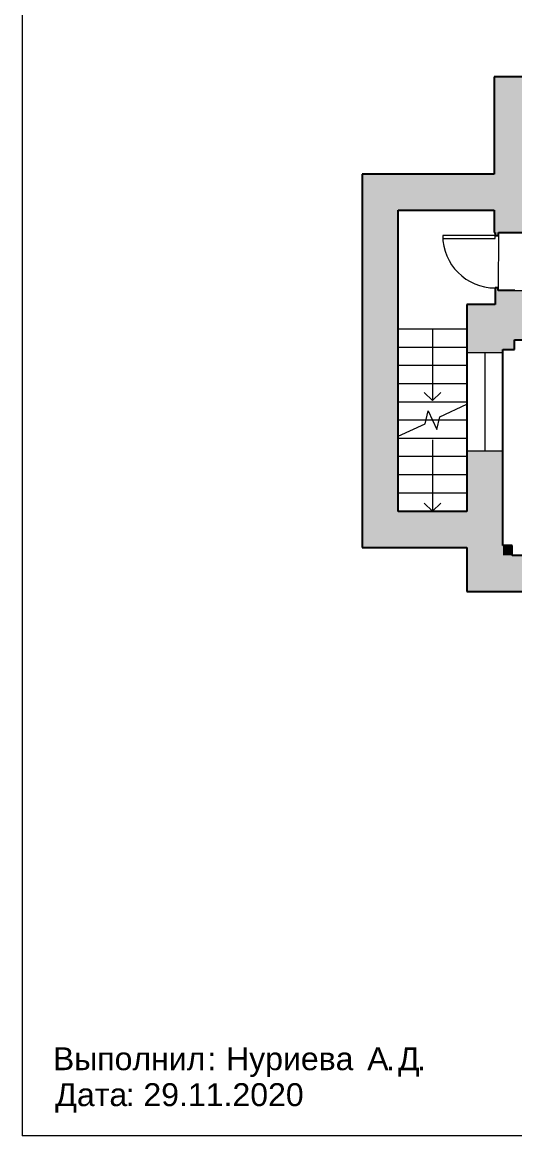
# Model space of a CAD drawing. Header units: metres. Extents: x 13252 to 55252, y 8993 to 38693.
# Drawn here: x 13252 to 20769, y 8993 to 26005 of the extents above; entities that cross this region are included whole.
import ezdxf

# ---------------------------------------------------------------- set-up
doc = ezdxf.new("R2010")
doc.units = ezdxf.units.M
for name, color, linetype, lineweight in [('АР_Двери', 7, 'Continuous', 9), ('АР_Окна', 150, 'Continuous', 9), ('АР_Перекрытия', 7, 'Continuous', 9), ('АР_Полилинии', 7, 'Continuous', 9), ('АР_Стены', 7, 'Continuous', 25), ('Марки помещений', 7, 'Continuous', 9), ('Основные надписи', 7, 'Continuous', 9)]:
    doc.layers.add(name, color=color, linetype=linetype, lineweight=lineweight)
doc.layers.add('АР_Стены_Заливка', color=252, linetype='Continuous', lineweight=9, true_color=0x939598)
doc.styles.add('Arial_2', font='arial.ttf', dxfattribs={"height": 3.5})

# ---------------------------------------------------------------- blocks, each defined once
blk = doc.blocks.new('Дверь-Маятниковая-Одинарная-Щитовая - 800 x 2350 мм-511589-ОФ_ЭтажM1_Экспорт_0_АР')
at = {"layer": 'АР_Двери'}
for p, q in [((400, 831.35), (355, 831.35)), ((355, 831.35), (355, 31.35)), ((400, 31.35), (400, 831.35)), ((355, 31.35), (400, 31.35))]:
    blk.add_line(p, q, dxfattribs=at)
blk.add_arc((400, 31.35), 800, 90, 180, dxfattribs=at)
blk = doc.blocks.new('Фиксированные - 1500 x 1500 мм-590691-ОФ_ЭтажM1_Экспорт_0_АР')
at = {"layer": 'АР_Окна'}
for p, q in [((750, 288), (-750, 288)), ((-750, 288), (-750, -262)), ((-750, 288), (750, 288)), ((750, -262), (750, 288)), ((-750, 13), (750, 13)), ((-750, -262), (750, -262)), ((750, -262), (-750, -262))]:
    blk.add_line(p, q, dxfattribs=at)
blk = doc.blocks.new('Рамка - А3-600138-г_Рязань_ Вознесенская ул_ 60')
at = {"layer": 'Основные надписи'}
for p in [(-192, 148.5), (228, -148.5)]:
    blk.add_line(p, (-192, -148.5), dxfattribs=at)

msp = doc.modelspace()

# ---------------------------------------------------------------- hatches: boundary and pattern name
at = {"layer": 'АР_Стены_Заливка'}
for points in [[(20455, 23132), (20455, 23682), (18992, 23682), (18992, 23132)], [(20768, 21004), (20769, 21906), (20469, 21906), (20469, 21695), (20589, 21695), (20589, 21004)], [(21150, 21152), (21151, 21905), (20769, 21906), (20768, 21152)], [(20732, 17859), (20732, 18009), (20589, 18009), (20589, 17859)]]:
    msp.add_hatch(color=256, dxfattribs=at).paths.add_polyline_path(points, flags=0)
h = msp.add_hatch(color=256, dxfattribs=at)
h.paths.add_polyline_path([(20519, 21906), (20519, 21945), (20469, 21945), (20469, 21906)], flags=0)
h.paths.add_polyline_path([(20520, 22745), (20520, 22794), (20470, 22794), (20470, 22745)], flags=0)

# ---------------------------------------------------------------- linework, layer by layer
at = {"layer": 'АР_Перекрытия'}
for p, q in [((21155, 25169), (20455, 25169)), ((20455, 25169), (20455, 23682)), ((18442, 23682), (18442, 17982)), ((20455, 23682), (18443, 23682)), ((20039, 21317), (18992, 21317)), ((20039, 21317), (18992, 21317)), ((19514, 21317), (19514, 21038)), ((20039, 21038), (18992, 21038)), ((20039, 21038), (18992, 21038)), ((19514, 21038), (19514, 20760)), ((20039, 20760), (18992, 20760)), ((20039, 20760), (18992, 20760)), ((19514, 20760), (19514, 20482)), ((20039, 20482), (18992, 20482)), ((20039, 20482), (18992, 20482)), ((19514, 20482), (19514, 20225)), ((19514, 20225), (19389, 20350)), ((19514, 20225), (19639, 20350)), ((20039, 20203), (18992, 20203)), ((20039, 20203), (18992, 20203)), ((19627, 19978), (20039, 20170)), ((19414, 19925), (18992, 19925)), ((19414, 19925), (18992, 19925)), ((19401, 19872), (19448, 20066)), ((19514, 19925), (19414, 19925)), ((19514, 19925), (19414, 19925)), ((19448, 20066), (19580, 19783)), ((19614, 19925), (19514, 19925)), ((19614, 19925), (19514, 19925)), ((19580, 19783), (19627, 19978)), ((20039, 19925), (19614, 19925)), ((20039, 19925), (19614, 19925)), ((18989, 19680), (19401, 19872)), ((18989, 19680), (18989, 18533)), ((20039, 19646), (18989, 19646)), ((20039, 19646), (18989, 19646)), ((19514, 19625), (19514, 18533)), ((20039, 19455), (20039, 18533)), ((20039, 19368), (18989, 19368)), ((20039, 19368), (18989, 19368)), ((20039, 19090), (18989, 19090)), ((20039, 19090), (18989, 19090)), ((20039, 18811), (18989, 18811)), ((20039, 18811), (18989, 18811)), ((19514, 18533), (19389, 18658)), ((19514, 18533), (19639, 18658)), ((20039, 18533), (18989, 18533)), ((18443, 17982), (20039, 17982)), ((20039, 17982), (20039, 17309)), ((20039, 17309), (24450, 17309))]:
    msp.add_line(p, q, dxfattribs=at)
at = {"layer": 'АР_Полилинии', "flags": 128}
for points in [[(21151, 21692), (22136, 21692), (22136, 22794), (20520, 22794), (20519, 21906), (21151, 21905)], [(20589, 18257), (20589, 18009), (20732, 18009), (20732, 17859), (23900, 17859), (23900, 18084), (23900, 21492), (22236, 21492), (21151, 21492), (21150, 21152), (20768, 21152), (20768, 21004), (20589, 21004)]]:
    msp.add_lwpolyline(points, close=True, dxfattribs=at)
at = {"layer": 'АР_Стены'}
for p, q in [((21155, 25169), (20455, 25169)), ((20455, 25169), (20455, 23682)), ((18992, 23682), (18442, 23682)), ((18442, 23682), (18442, 18532)), ((20455, 23682), (18992, 23682)), ((18992, 18532), (18992, 23132)), ((18992, 23132), (20455, 23132)), ((20455, 23132), (20455, 22794)), ((20455, 22794), (20470, 22794)), ((20470, 22794), (20470, 22745)), ((20470, 22745), (20520, 22745)), ((20520, 22794), (21155, 22794)), ((20520, 22745), (20520, 22794)), ((20519, 21945), (20469, 21945)), ((20469, 21945), (20469, 21906)), ((20469, 21906), (20469, 21695)), ((20519, 21906), (20519, 21945)), ((20769, 21906), (20519, 21906)), ((20469, 21695), (20039, 21695)), ((20039, 21695), (20039, 18532)), ((20768, 21004), (20768, 21152)), ((20768, 21152), (21150, 21152)), ((20589, 18009), (20589, 21004)), ((20589, 21004), (20768, 21004)), ((18442, 18532), (18442, 17982)), ((20039, 18532), (18992, 18532)), ((18442, 17982), (20039, 17982)), ((20039, 17982), (20039, 17309)), ((20732, 18009), (20589, 18009)), ((20732, 17859), (20732, 18009)), ((23900, 17859), (20732, 17859)), ((20039, 17309), (20589, 17309)), ((20589, 17309), (24450, 17309))]:
    msp.add_line(p, q, dxfattribs=at)
at = {"layer": 'АР_Стены_Заливка', "linetype": 'Continuous'}
for points in [[(20455, 25169), (21155, 22794), (20455, 25169), (20455, 22794)], [(20455, 25169), (21155, 25169), (20455, 25169), (21155, 22794)], [(18442, 23682), (18992, 21239), (18442, 23682), (18442, 21239)], [(18442, 23682), (18992, 23682), (18442, 23682), (18992, 21239)], [(20039, 21695), (20589, 21239), (20039, 21239)], [(20039, 21695), (20589, 21695), (20589, 21239)], [(18442, 21239), (18992, 18532), (18442, 21239), (18442, 18532)], [(18442, 21239), (18992, 21239), (18442, 21239), (18992, 18532)], [(20039, 21239), (20589, 20955), (20039, 20955)], [(20039, 21239), (20589, 21239), (20589, 20955)], [(20039, 19455), (20589, 17309), (20039, 19455), (20039, 17309)], [(20039, 19455), (20589, 19455), (20039, 19455), (20589, 17309)], [(18442, 18532), (20039, 17982), (18442, 18532), (18443, 17982)], [(18442, 18532), (20039, 18532), (18442, 18532), (20039, 17982)], [(20589, 17859), (24450, 17309), (20589, 17859), (20589, 17309)], [(20589, 17859), (24450, 17859), (20589, 17859), (24450, 17309)]]:
    msp.add_solid(points, dxfattribs=at)

# ---------------------------------------------------------------- block references
at = {"layer": 'АР_Двери', "rotation": 89.92308547548546}
msp.add_blockref('Дверь-Маятниковая-Одинарная-Щитовая - 800 x 2350 мм-511589-ОФ_ЭтажM1_Экспорт_0_АР', (20501, 22345), dxfattribs=at)
at = {"layer": 'АР_Окна', "rotation": 269.9999999999999}
msp.add_blockref('Фиксированные - 1500 x 1500 мм-590691-ОФ_ЭтажM1_Экспорт_0_АР', (20301, 20205), dxfattribs=at)
at = {"layer": 'Основные надписи'}
ref = msp.add_blockref('Рамка - А3-600138-г_Рязань_ Вознесенская ул_ 60', (32452, 23843), dxfattribs=dict(at, xscale=100, yscale=100, zscale=100))
ref.add_attrib('UNKNOWN0', 'Выполнил', (13719, 9994), dxfattribs={"layer": '0', "height": 350, "style": 'Arial_2'})
ref.add_attrib('UNKNOWN1', ':', (16079, 9994), dxfattribs={"layer": '0', "height": 350, "style": 'Arial_2'})
ref.add_attrib('UNKNOWN2', 'Нуриева', (16362, 9994), dxfattribs={"layer": '0', "height": 350, "style": 'Arial_2'})
ref.add_attrib('UNKNOWN3', 'А', (18517, 9994), dxfattribs={"layer": '0', "height": 350, "style": 'Arial_2'})
ref.add_attrib('UNKNOWN4', '.', (18804, 9994), dxfattribs={"layer": '0', "height": 350, "style": 'Arial_2'})
ref.add_attrib('UNKNOWN5', 'Д', (18987, 9994), dxfattribs={"layer": '0', "height": 350, "style": 'Arial_2'})
ref.add_attrib('UNKNOWN6', '.', (19280, 9994), dxfattribs={"layer": '0', "height": 350, "style": 'Arial_2'})
ref.add_attrib('UNKNOWN7', 'Дата', (13755, 9445), dxfattribs={"layer": '0', "height": 350, "style": 'Arial_2'})
ref.add_attrib('UNKNOWN8', ': 29.11.2020', (14829, 9445), dxfattribs={"layer": '0', "height": 350, "style": 'Arial_2'})

# ---------------------------------------------------------------- texts
at = {"layer": 'Марки помещений', "char_height": 3.5, "width": 1.68, "attachment_point": 1, "style": 'Arial_2'}
for insert in [(13488, 9050), (13507, 9050), (13513, 9050)]:
    msp.add_mtext('\\fArial|b0|i0|c204|p34|; ', dxfattribs=dict(at, insert=insert))

doc.saveas('drawing.dxf')
